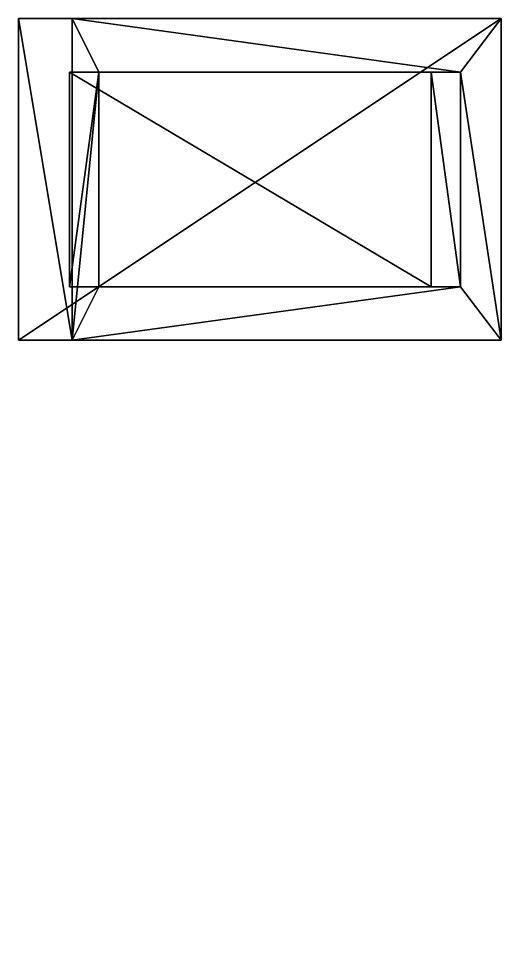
# Model space of a CAD drawing. Extents: x -164 to -74, y 0 to 174.
import ezdxf

# ---------------------------------------------------------------- set-up
doc = ezdxf.new("R2010")
doc.units = 0
doc.layers.get('0').update_dxf_attribs({"linetype": 'CONTINUOUS'})

# ---------------------------------------------------------------- blocks, each defined once
blk = doc.blocks.new('_INCLUDE_LIBRARY_2')
at = {"color": 7}
blk.add_line((-74.32, 36.8, -114.15), (-81.92, 49.73, -114.15), dxfattribs=at)
blk = doc.blocks.new('13')
blk.add_blockref('_INCLUDE_LIBRARY_2', (0, 0))
blk = doc.blocks.new('_INCLUDE_LIBRARY_4')
at = {"color": 18}
mesh = blk.add_polyface(dxfattribs=at)
corners = [(-81.92, 49.73, -164.15), (-149.34, 164.34, -164.15), (-87.42, 46.5, -164.15), (-154.81, 161.12, -164.15), (-81.92, 49.73, -164.15), (-87.42, 46.5, -164.15), (-81.92, 49.73, -124.15), (-87.42, 46.5, -124.15), (-87.42, 46.5, -164.15), (-154.81, 161.12, -164.15), (-87.42, 46.5, -124.15), (-154.81, 161.12, -124.15), (-81.92, 49.73, -124.15), (-87.42, 46.5, -124.15), (-149.34, 164.34, -124.15), (-154.81, 161.12, -124.15), (-149.34, 164.34, -124.15), (-154.81, 161.12, -124.15), (-149.34, 164.34, -164.15), (-154.81, 161.12, -164.15), (-164.32, 36.8, -174.15), (-164.32, 36.8, -114.15), (-164.32, 172.8, -174.15), (-164.32, 172.8, -114.15), (-154.32, 172.8, -174.15), (-164.32, 172.8, -174.15), (-154.32, 172.8, -114.15), (-164.32, 172.8, -114.15), (-149.34, 164.34, -124.15), (-154.32, 172.8, -114.15), (-81.92, 49.73, -124.15), (-149.34, 164.34, -164.15), (-154.32, 172.8, -174.15), (-74.32, 36.8, -114.15), (-81.92, 49.73, -164.15), (-74.32, 36.8, -174.15), (-164.32, 36.8, -174.15), (-74.32, 36.8, -174.15), (-164.32, 36.8, -114.15), (-74.32, 36.8, -114.15), (-74.32, 36.8, -174.15), (-164.32, 36.8, -174.15), (-154.32, 172.8, -174.15), (-164.32, 172.8, -174.15), (-74.32, 36.8, -114.15), (-154.32, 172.8, -114.15), (-164.32, 36.8, -114.15), (-164.32, 172.8, -114.15)]
mesh.append_faces([[corners[k] for k in face] for face in [(0, 1, 2), (1, 3, 2), (4, 5, 6), (5, 7, 6), (8, 9, 10), (9, 11, 10), (12, 13, 14), (13, 15, 14), (16, 17, 18), (17, 19, 18), (20, 21, 22), (21, 23, 22), (24, 25, 26), (25, 27, 26), (28, 29, 30), (28, 31, 29), (29, 31, 32), (30, 33, 34), (33, 35, 34), (29, 33, 30), (35, 32, 34), (34, 32, 31), (36, 37, 38), (37, 39, 38), (40, 41, 42), (41, 43, 42), (44, 45, 46), (45, 47, 46)]], dxfattribs={"color": 18})
blk = doc.blocks.new('_INCLUDE_LIBRARY_5')
at = {"color": 7}
for p, q in [((-164.32, 172.8, -174.15), (-164.32, 172.8, -174.15)), ((-164.32, 172.8, -114.15), (-164.32, 172.8, -114.15)), ((-154.32, 172.8, -174.15), (-154.32, 172.8, -174.15)), ((-154.32, 172.8, -114.15), (-154.32, 172.8, -114.15)), ((-149.34, 164.34, -164.15), (-149.34, 164.34, -164.15)), ((-149.34, 164.34, -124.15), (-149.34, 164.34, -124.15)), ((-154.81, 161.12, -164.15), (-154.81, 161.12, -164.15)), ((-154.81, 161.12, -124.15), (-154.81, 161.12, -124.15)), ((-81.92, 49.73, -164.15), (-81.92, 49.73, -164.15)), ((-81.92, 49.73, -124.15), (-81.92, 49.73, -124.15)), ((-87.42, 46.5, -164.15), (-87.42, 46.5, -164.15)), ((-87.42, 46.5, -124.15), (-87.42, 46.5, -124.15)), ((-164.32, 36.8, -174.15), (-164.32, 36.8, -174.15)), ((-164.32, 36.8, -114.15), (-164.32, 36.8, -114.15)), ((-74.32, 36.8, -174.15), (-74.32, 36.8, -174.15)), ((-74.32, 36.8, -114.15), (-74.32, 36.8, -114.15))]:
    blk.add_line(p, q, dxfattribs=at)
blk = doc.blocks.new('14')
for name in ['_INCLUDE_LIBRARY_4', '_INCLUDE_LIBRARY_5']:
    blk.add_blockref(name, (0, 0))
blk = doc.blocks.new('_INCLUDE_LIBRARY_7')
at = {"color": 7}
blk.add_line((-74.32, 36.8, -174.15), (-74.32, 36.8, -114.15), dxfattribs=at)
blk = doc.blocks.new('15')
blk.add_blockref('_INCLUDE_LIBRARY_7', (0, 0))
blk = doc.blocks.new('_INCLUDE_LIBRARY_9')
at = {"color": 7}
blk.add_line((-154.32, 36.8, -174.15), (-74.32, 36.8, -174.15), dxfattribs=at)
blk = doc.blocks.new('16')
blk.add_blockref('_INCLUDE_LIBRARY_9', (0, 0))
blk = doc.blocks.new('_INCLUDE_LIBRARY_11')
at = {"color": 7}
blk.add_line((-74.32, 36.8, -114.15), (-154.32, 36.8, -114.15), dxfattribs=at)
blk = doc.blocks.new('17')
blk.add_blockref('_INCLUDE_LIBRARY_11', (0, 0))
blk = doc.blocks.new('12')
for name in ['14', '13', '16', '17', '15']:
    blk.add_blockref(name, (0, 0))

msp = doc.modelspace()

# ---------------------------------------------------------------- block references
at = {"extrusion": (0, -1, 0)}
msp.add_blockref('12', (0, 0), dxfattribs=at)

doc.saveas('drawing.dxf')
